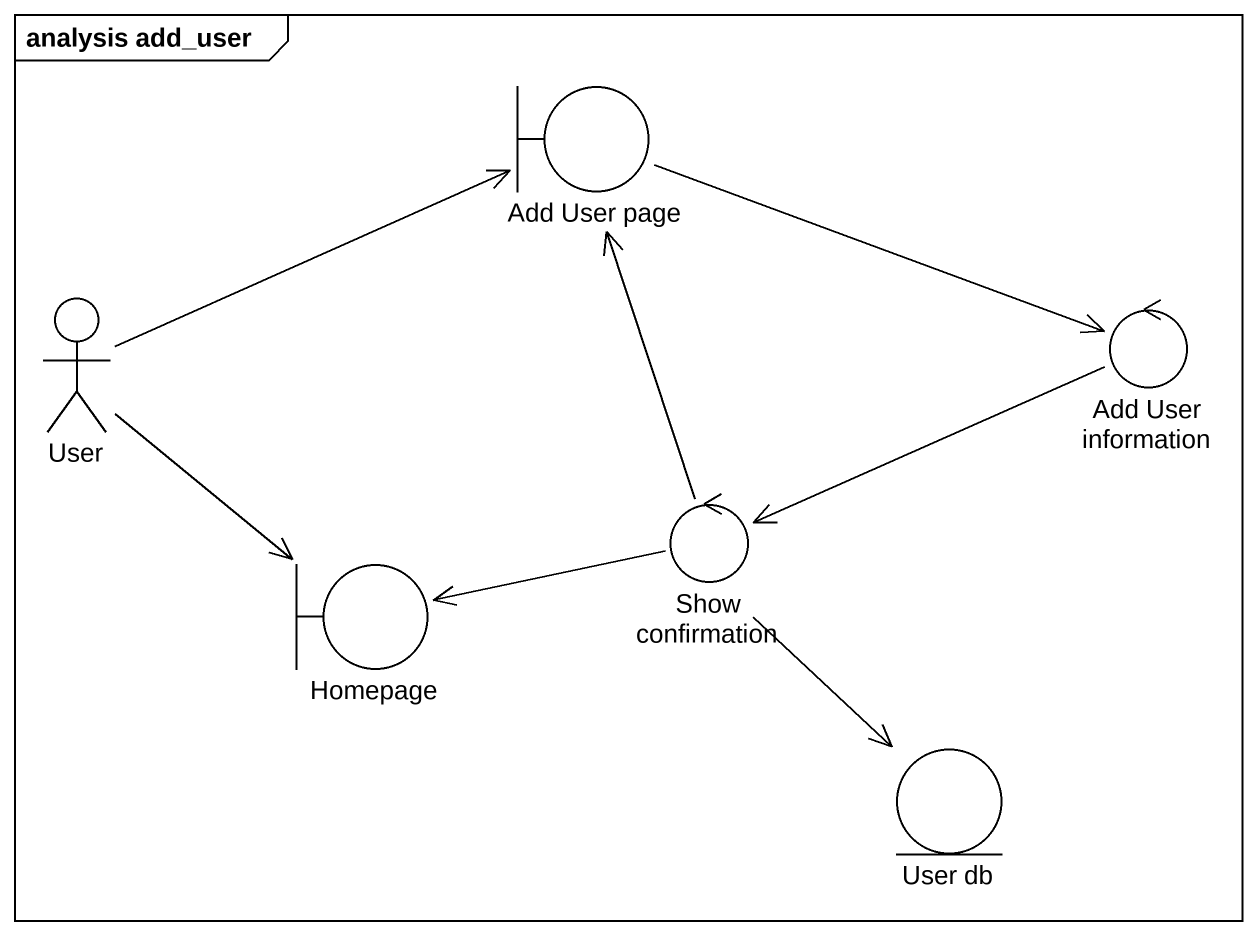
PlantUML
@startuml
mainframe analysis add_user
boundary "Add User page" as Add_User_page
actor User
control "Add User information" as Add_User_information
control "Show confirmation" as Show_confirmation
boundary Homepage
entity "User db" as User_db
Add_User_page -right-> Add_User_information
User -right-> Add_User_page
User --> Homepage
Add_User_information -left-> Show_confirmation
Show_confirmation -up-> Add_User_page
Show_confirmation -left-> Homepage
Show_confirmation --> User_db
@enduml
